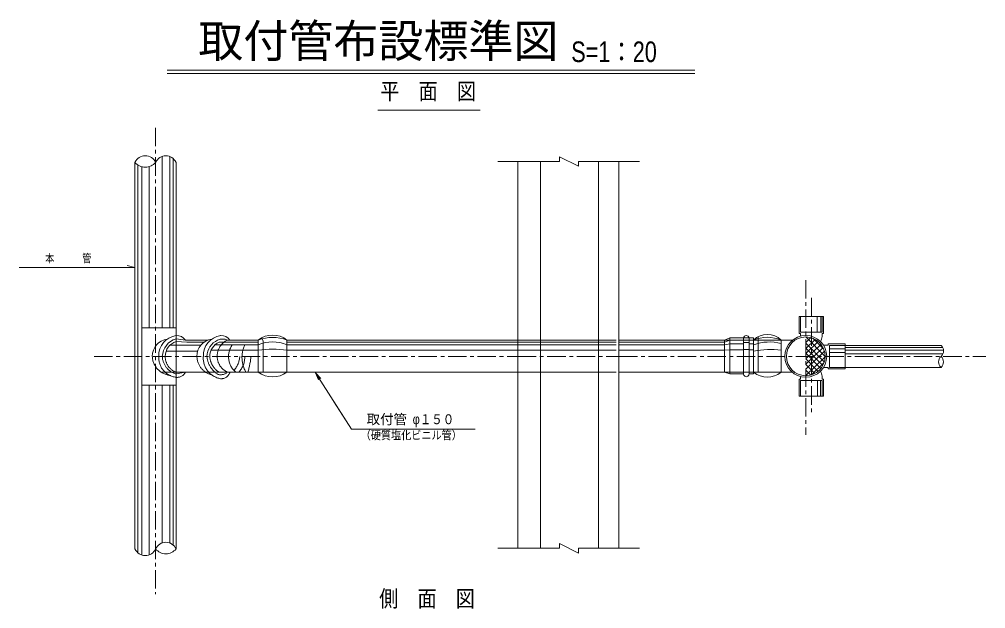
# Model space of a CAD drawing. Units: millimetres, scale not verified, with parts at other scales. Extents: x 323 to 5782, y 261 to 2709.
# Drawn here: x 462 to 1711, y 1814 to 2576 of the extents above; entities that cross this region are included whole.
import ezdxf
from ezdxf.enums import TextEntityAlignment as Align

# ---------------------------------------------------------------- set-up
doc = ezdxf.new("R2010")
doc.units = ezdxf.units.MM
doc.header["$LTSCALE"] = 10
doc.linetypes.add('USER1', pattern=[3.81, 2.38125, -0.47625, 0.47625, -0.47625])
doc.linetypes.add('USER2', pattern=[19.05, 12.7, -6.35])
for name, color, linetype, lineweight in [('D-BMK', 2, 'USER1', 15), ('D-STR', 1, 'Continuous', 15), ('D-STR-HTXT', 7, 'Continuous', 5), ('D-STR-STR1', 7, 'Continuous', 5), ('D-TTL-LINE', 7, 'Continuous', 15)]:
    doc.layers.add(name, color=color, linetype=linetype, lineweight=lineweight)
doc.layers.add('D-TTL-TXT', color=7, linetype='Continuous')
doc.styles.add('ＭＳ Ｐゴシック', font='')
doc.styles.get('ＭＳ Ｐゴシック').set_extended_font_data('MS PGothic')

# ---------------------------------------------------------------- blocks, each defined once
blk = doc.blocks.new('open_arrow')
at = {"color": 0, "linetype": 'Continuous', "lineweight": -2}
blk.add_lwpolyline([(7.5, 1.25), (0, 0), (7.5, -1.25)], dxfattribs=at)

msp = doc.modelspace()

# ---------------------------------------------------------------- linework, layer by layer
at = {"layer": 'D-BMK'}
for p, q in [((638.29, 2435.55), (638.29, 1833.19)), ((1478.34, 2238.88), (1478.34, 2038.94)), ((1485.65, 2215.97), (1485.65, 2064.95)), ((558.89, 2140.3), (1106.25, 2140.3)), ((1106.25, 2140.3), (1236.88, 2140.3)), ((1236.88, 2140.3), (1710.76, 2140.3))]:
    msp.add_line(p, q, dxfattribs=at)
at = {"layer": 'D-STR'}
for p, q in [((646.9, 2398.55), (646.9, 2176.93)), ((656.68, 2398.33), (656.68, 2176.93)), ((611.48, 2390.85), (611.48, 1891.53)), ((615.1, 2387.6), (615.1, 1887.09)), ((620.29, 2385.22), (620.29, 1883.91)), ((629.93, 2385.35), (629.93, 2176.93)), ((661.12, 2395.63), (661.12, 2176.93)), ((664.67, 1891.53), (664.67, 2390.85)), ((1501.33, 2191.64), (1469.91, 2191.64)), ((1469.91, 2169.93), (1469.91, 2191.64)), ((1493.06, 2191.64), (1493.06, 2171.5)), ((1497.72, 2191.64), (1497.72, 2171.5)), ((1501.33, 2169.93), (1501.33, 2191.64)), ((620.29, 2176.93), (664.67, 2176.93)), ((664.67, 2162.79), (676.69, 2161.34)), ((676.69, 2161.34), (706.26, 2161.34)), ((731.14, 2161.34), (770.86, 2161.34)), ((770.86, 2140.3), (770.86, 2161.34)), ((807.97, 2161.34), (1106.25, 2161.34)), ((807.97, 2140.3), (807.97, 2161.34)), ((1236.88, 2161.34), (1461.41, 2161.34)), ((1373.5, 2161.34), (1380.05, 2164.05)), ((1373.5, 2140.3), (1373.5, 2161.34)), ((1373.5, 2158.71), (1380.05, 2161.34)), ((1380.05, 2140.3), (1380.05, 2164.05)), ((1397.92, 2140.3), (1397.92, 2164.05)), ((1405.02, 2140.3), (1405.02, 2164.05)), ((1416.91, 2140.3), (1416.91, 2165.66)), ((1446.52, 2140.3), (1446.52, 2161.34)), ((1469.91, 2169.93), (1471.52, 2169.93)), ((1471.52, 2166.42), (1471.52, 2169.93)), ((1478.34, 2158.24), (1484.78, 2164.45)), ((1478.34, 2150.25), (1490.6, 2162.08)), ((1478.54, 2165.3), (1503.34, 2140.16)), ((1487.76, 2163.45), (1501.62, 2149.4)), ((1499.52, 2169.93), (1501.33, 2169.93)), ((1499.52, 2166.09), (1499.52, 2169.93)), ((656.88, 2154.8), (696.85, 2154.8)), ((664.67, 2159.53), (678.45, 2158.71)), ((678.45, 2158.71), (701.16, 2158.71)), ((770.86, 2148.14), (709.91, 2148.14)), ((770.86, 2155.18), (714.91, 2155.18)), ((720.22, 2158.71), (770.86, 2158.71)), ((807.97, 2158.71), (1106.25, 2158.71)), ((807.97, 2155.18), (1106.25, 2155.18)), ((807.97, 2148.14), (1106.25, 2148.14)), ((1236.88, 2158.71), (1373.5, 2158.71)), ((1236.88, 2155.18), (1373.5, 2155.18)), ((1236.88, 2148.14), (1373.5, 2148.14)), ((1373.5, 2155.18), (1380.05, 2156.62)), ((1373.5, 2148.14), (1380.05, 2148.83)), ((1380.05, 2156.62), (1397.92, 2156.62)), ((1380.05, 2148.83), (1397.92, 2148.83)), ((1397.92, 2158.19), (1405.02, 2158.19)), ((1397.92, 2149.23), (1405.02, 2149.23)), ((1405.02, 2156.62), (1410.78, 2156.62)), ((1405.02, 2148.83), (1410.78, 2148.83)), ((1478.34, 2143.77), (1494.5, 2159.37)), ((1478.34, 2157.26), (1502.25, 2133.01)), ((1478.34, 2136.9), (1497.93, 2155.82)), ((1478.34, 2130.05), (1500.64, 2151.59)), ((1478.34, 2150.75), (1500.35, 2128.44)), ((1509.06, 2150.22), (1529.06, 2150.22)), ((1529.06, 2154.51), (1653.08, 2154.51)), ((1529.06, 2151.81), (1655.24, 2151.81)), ((1529.06, 2148.41), (1656.29, 2148.41)), ((651.78, 2146.83), (692.53, 2146.83)), ((1478.34, 2123.81), (1502.41, 2147.04)), ((1478.34, 2144.34), (1497.8, 2124.61)), ((1478.34, 2115.36), (1503.32, 2139.48)), ((1478.34, 2136.97), (1494.15, 2120.93)), ((1509.06, 2145.33), (1529.06, 2145.33)), ((1529.06, 2143.74), (1655.59, 2143.74)), ((1478.34, 2129.82), (1489.88, 2118.12)), ((1485.65, 2116.39), (1501.97, 2132.14)), ((1507.24, 2126.03), (1501.26, 2126.03)), ((1507.24, 2124.21), (1507.24, 2126.03)), ((1529.06, 2124.21), (1507.24, 2124.21)), ((1509.06, 2125.88), (1529.06, 2125.88)), ((1529.06, 2125.88), (1653.08, 2125.88)), ((645.55, 2119.78), (1106.25, 2119.78)), ((1236.88, 2119.78), (1460.78, 2119.78)), ((1373.5, 2119.78), (1380.05, 2117.65)), ((1380.05, 2117.65), (1397.92, 2117.65)), ((1405.02, 2117.65), (1410.78, 2117.65)), ((1469.91, 2110.66), (1471.52, 2110.66)), ((1469.91, 2110.66), (1469.91, 2088.95)), ((1471.52, 2114.17), (1471.52, 2110.66)), ((1478.34, 2122.52), (1484.66, 2116.11)), ((1499.52, 2114.51), (1499.52, 2110.66)), ((1499.52, 2110.66), (1501.33, 2110.66)), ((1501.33, 2110.66), (1501.33, 2088.95)), ((664.67, 2103.24), (620.29, 2103.24)), ((629.93, 2103.24), (629.93, 1883.91)), ((646.9, 2103.24), (646.9, 1899.4)), ((656.68, 2103.24), (656.68, 1899.17)), ((661.12, 2103.24), (661.12, 1896.44)), ((1493.58, 2109.1), (1493.58, 2088.95)), ((1497.21, 2109.1), (1497.21, 2088.95)), ((1501.33, 2088.95), (1469.91, 2088.95))]:
    msp.add_line(p, q, dxfattribs=at)
at = {"layer": 'D-STR', "linetype": 'USER2'}
for p, q in [((1106.25, 2161.34), (1236.88, 2161.34)), ((1106.25, 2158.71), (1236.88, 2158.71)), ((1106.25, 2155.18), (1236.88, 2155.18)), ((1106.25, 2148.14), (1236.88, 2148.14)), ((770.86, 2140.3), (770.86, 2119.78)), ((777.31, 2140.3), (777.31, 2119.78)), ((807.97, 2140.3), (807.97, 2119.78)), ((1373.5, 2140.3), (1373.5, 2119.78)), ((1380.05, 2140.3), (1380.05, 2117.65)), ((1397.92, 2140.3), (1397.92, 2117.65)), ((1405.02, 2140.3), (1405.02, 2117.65)), ((1410.78, 2140.3), (1410.78, 2117.65)), ((1416.91, 2140.3), (1416.91, 2119.78)), ((1446.52, 2140.3), (1446.52, 2119.78)), ((1509.06, 2140.2), (1509.06, 2125.88)), ((1529.06, 2140.36), (1529.06, 2124.21)), ((676.69, 2119.78), (664.67, 2117.52)), ((1106.25, 2119.78), (1236.88, 2119.78))]:
    msp.add_line(p, q, dxfattribs=at)
at = {"layer": 'D-STR'}
for points in [[(1471.54, 2191.64), (1471.54, 2171.5), (1499.41, 2171.5), (1499.41, 2191.64)], [(776.05, 2162.99), (777.31, 2159.96), (777.31, 2140.3)], [(1380.05, 2164.05), (1410.78, 2164.05), (1410.78, 2140.3)], [(1501.26, 2154.56), (1507.44, 2154.56), (1507.44, 2156.51), (1529.06, 2156.51), (1529.06, 2140.36)], [(1529.06, 2154.51), (1509.06, 2154.51), (1509.06, 2140.2)], [(1471.54, 2088.95), (1471.54, 2109.1), (1499.41, 2109.1), (1499.41, 2088.95)]]:
    msp.add_lwpolyline(points, dxfattribs=at)
for radius in [27, 25]:
    msp.add_circle((1478.34, 2140.3), radius, dxfattribs=at)
for centre, radius, start, end in [((624.89, 2384.72), 14.74, 24.56346, 155.43654), ((651.48, 2384.77), 14.52, 24.75165, 155.24835), ((624.89, 2402.12), 17.52, 220.05172, 319.94828), ((656.16, 2140.45), 22.2, 97.94362, 180.39938), ((668.43, 2141.22), 26.18, 98.26744, 182.02331), ((671.14, 2139.41), 24.26, 105.46615, 177.91121), ((665.8, 2154.1), 13.07, 33.5898, 94.95955), ((713.79, 2140.45), 22.2, 97.94362, 180.39938), ((726.06, 2141.22), 26.18, 98.26744, 182.02331), ((728.76, 2139.41), 24.26, 115.35064, 177.91121), ((724.76, 2146.85), 15.83, 66.22406, 113.77594), ((723.42, 2154.1), 13.07, 33.5898, 94.95955), ((789.41, 2138.08), 29.75, 51.41807, 128.58193), ((789.41, 2112.22), 52.5, 69.30285, 110.69715), ((1401.47, 2163.56), 3.58, 7.94922, 172.05078), ((1428.65, 2142.5), 25.97, 46.51625, 133.48375), ((1428.65, 2117.95), 46.92, 67.61366, 112.38634), ((1481.83, 2168.19), 17.81, 330.64418, 353.21524), ((671.14, 2140.07), 20.51, 108.41024, 179.35515), ((728.77, 2140.07), 20.51, 114.63886, 179.35515), ((789.41, 2112.51), 46.53, 66.49701, 113.50299), ((789.41, 2041.77), 107.97, 80.10411, 99.89589), ((1431.27, 2099.25), 59.62, 75.18014, 109.98027), ((1432.7, 2039.88), 109.19, 82.73267, 101.45848), ((1646.97, 2147.4), 9.37, 310.67002, 49.32998), ((1659.72, 2133.09), 9.8, 132.68909, 227.31091), ((1646.43, 2133.09), 9.8, 312.68909, 47.31091), ((789.41, 2145.33), 31.58, 234.0102, 305.9898), ((1401.47, 2117.57), 3.55, 178.62556, 1.37444), ((1428.65, 2142.14), 28.62, 231.36392, 308.63608), ((1481.83, 2112.4), 17.81, 6.78476, 29.35582), ((651.48, 1885.74), 14.4, 23.68691, 156.31309), ((624.89, 1897.95), 14.87, 205.60068, 334.39932), ((651.48, 1902.33), 17.04, 219.31114, 320.68886)]:
    msp.add_arc(centre, radius, start, end, dxfattribs=at)
at = {"layer": 'D-STR', "linetype": 'USER2'}
for centre, radius, start, end in [((740.6, 2140.56), 22.83, 114.49573, 245.50427), ((759.08, 2139.99), 26.58, 145.14221, 229.50694), ((788.71, 2138.97), 38.87, 155.34365, 209.57819), ((659.77, 2141.34), 25.83, 181.97331, 265.48092), ((667.9, 2138.73), 25.68, 176.49589, 262.76699), ((671.39, 2141.09), 24.51, 181.84681, 254.07599), ((672.3, 2140.06), 21.67, 179.37555, 249.37107), ((716.62, 2140.69), 25.03, 180.88918, 256.36726), ((726.97, 2138.12), 27.17, 175.41373, 260.07804), ((735, 2142.8), 30.56, 184.40303, 237.05087), ((734.09, 2141.61), 25.86, 182.91137, 237.56997), ((714.18, 2143.3), 33.08, 319.95647, 354.79358), ((724.27, 2139.64), 29.21, 317.17761, 1.29353), ((592.71, 2161.83), 170.24, 345.70118, 352.73354), ((666.03, 2125.07), 11.9, 263.4228, 333.60653), ((722.39, 2129.99), 13.44, 252.63692, 310.61941), ((722.74, 2123.52), 12.16, 267.8802, 342.1257)]:
    msp.add_arc(centre, radius, start, end, dxfattribs=at)
at = {"layer": 'D-STR-HTXT'}
for p, q in [((1160.12, 2398.13), (1160.12, 2392.02)), ((1160.12, 2398.13), (1184.75, 2385.78)), ((1080.44, 2392.02), (1160.12, 2392.02)), ((1184.75, 2392.02), (1263.63, 2392.02)), ((1184.75, 2385.78), (1184.75, 2392.02)), ((462.14, 2255.03), (611.48, 2255.03)), ((611.48, 2255.03), (601.53, 2257.7)), ((891.37, 2046.12), (1051.07, 2046.12)), ((1160.12, 1898.54), (1160.12, 1892.44)), ((1160.12, 1898.54), (1184.75, 1886.2)), ((1080.44, 1892.44), (1160.12, 1892.44)), ((1184.75, 1892.44), (1263.63, 1892.44)), ((1184.75, 1886.2), (1184.75, 1892.44))]:
    msp.add_line(p, q, dxfattribs=at)
msp.add_lwpolyline([(844.78, 2119.05), (891.37, 2046.12), (868.07, 2082.58)], dxfattribs=at)
at = {"layer": 'D-STR-STR1'}
for p, q in [((1106.25, 2392.02), (1106.25, 1892.44)), ((1135.41, 1892.44), (1135.41, 2392.02)), ((1210.65, 2392.02), (1210.65, 1892.44)), ((1236.88, 1892.44), (1236.88, 2392.02))]:
    msp.add_line(p, q, dxfattribs=at)
at = {"layer": 'D-TTL-LINE'}
for p, q in [((1335.01, 2510.11), (652.99, 2510.11)), ((1335.01, 2505.84), (652.99, 2505.84)), ((925.54, 2458.38), (1057.65, 2458.38))]:
    msp.add_line(p, q, dxfattribs=at)

# ---------------------------------------------------------------- block references
at = {"layer": 'D-STR-HTXT', "xscale": 1.33, "yscale": 1.33, "rotation": 302.6}
msp.add_blockref('open_arrow', (844.78, 2119.05), dxfattribs=at)

# ---------------------------------------------------------------- texts
at = {"layer": 'D-STR-HTXT', "style": 'ＭＳ Ｐゴシック'}
for s, height, width, p in [('本\u3000\u3000\u3000管', 10.66, 0.8, (495.52, 2258.26)), ('φ１５０', 12.8, 0.85, (970.33, 2048.83)), ('（硬質塩化ビニル管）', 10.66, 0.9, (903.14, 2029.84))]:
    msp.add_text(s, height=height, dxfattribs=dict(at, width=width)).set_placement(p, align=Align.BOTTOM_LEFT)
msp.add_text('取付管', height=12.8, dxfattribs=at).set_placement((910.77, 2048.83), align=Align.BOTTOM_LEFT)
at = {"layer": 'D-TTL-TXT', "style": 'ＭＳ Ｐゴシック'}
msp.add_text('取付管布設標準図', height=42.65, dxfattribs=at).set_placement((693.33, 2513.72), align=Align.BOTTOM_LEFT)
for s, height, width, p in [('S=1：20', 26.66, 0.8, (1175.27, 2512.44)), ('平\u3000面\u3000図', 21.33, 0.85, (928.56, 2465.68)), ('側\u3000面\u3000図', 21.33, 0.85, (927.14, 1810.3))]:
    msp.add_text(s, height=height, dxfattribs=dict(at, width=width)).set_placement(p, align=Align.BOTTOM_LEFT)

doc.saveas('drawing.dxf')
